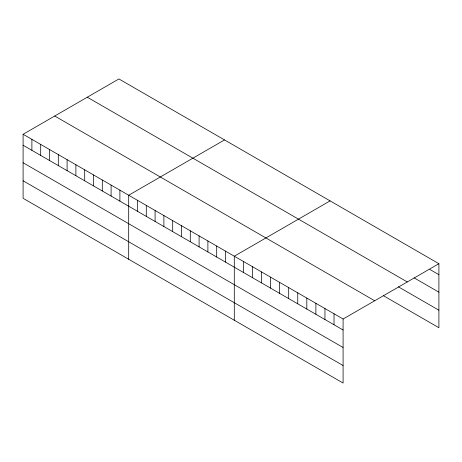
<?xml version="1.0" encoding="UTF-8"?>
<svg xmlns="http://www.w3.org/2000/svg" width="462" height="462" viewBox="0 0 462 462"><rect width="100%" height="100%" fill="white"/><g stroke="black" fill="none" stroke-linecap="round" stroke-linejoin="round"><path stroke-width="0.69" d="M23.1 134.275L343.087 319.017L343.087 383.044L23.1 198.302L23.1 134.275L118.913 78.956L438.9 263.698L438.9 327.725L383.293 295.622M224.509 139.922L128.696 195.241L128.696 259.269M330.105 200.883L234.292 256.202L234.292 320.23M343.087 319.017L438.9 263.698M429.833 269.438L438.9 274.671M414.119 277.87L438.9 292.18M87.295 97.211L407.282 281.953M398.406 286.838L438.9 310.216M54.718 116.02L374.705 300.762M23.1 145.247L343.087 329.989M23.1 162.757L343.087 347.499M23.1 180.792L343.087 365.534M334.02 313.785L334.02 324.757M324.953 308.547L324.953 319.519M315.887 303.315L315.887 314.287M306.82 298.082L306.82 309.055M297.753 292.844L297.753 303.817M288.686 287.612L288.686 298.585M279.62 282.374L279.62 293.353M270.553 277.142L270.553 288.115M261.486 271.91L261.486 282.883M252.419 266.672L252.419 277.645M243.358 261.44L243.358 272.413M225.491 251.126L225.491 262.098M216.69 246.044L216.69 257.016M207.888 240.962L207.888 251.94M199.093 235.886L199.093 246.858M190.292 230.804L190.292 241.776M181.491 225.722L181.491 236.694M172.69 220.64L172.69 231.618M163.895 215.563L163.895 226.536M155.093 210.481L155.093 221.454M146.292 205.399L146.292 216.372M137.497 200.323L137.497 211.296M119.895 190.159L119.895 201.132M111.094 185.077L111.094 196.055M102.298 180.001L102.298 190.973M93.497 174.919L93.497 185.891M84.696 169.837L84.696 180.809M75.895 164.761L75.895 175.733M67.1 159.679L67.1 170.651M58.299 154.597L58.299 165.569M49.498 149.515L49.498 160.493M40.696 144.439L40.696 155.411M31.901 139.357L31.901 150.329"/></g></svg>
